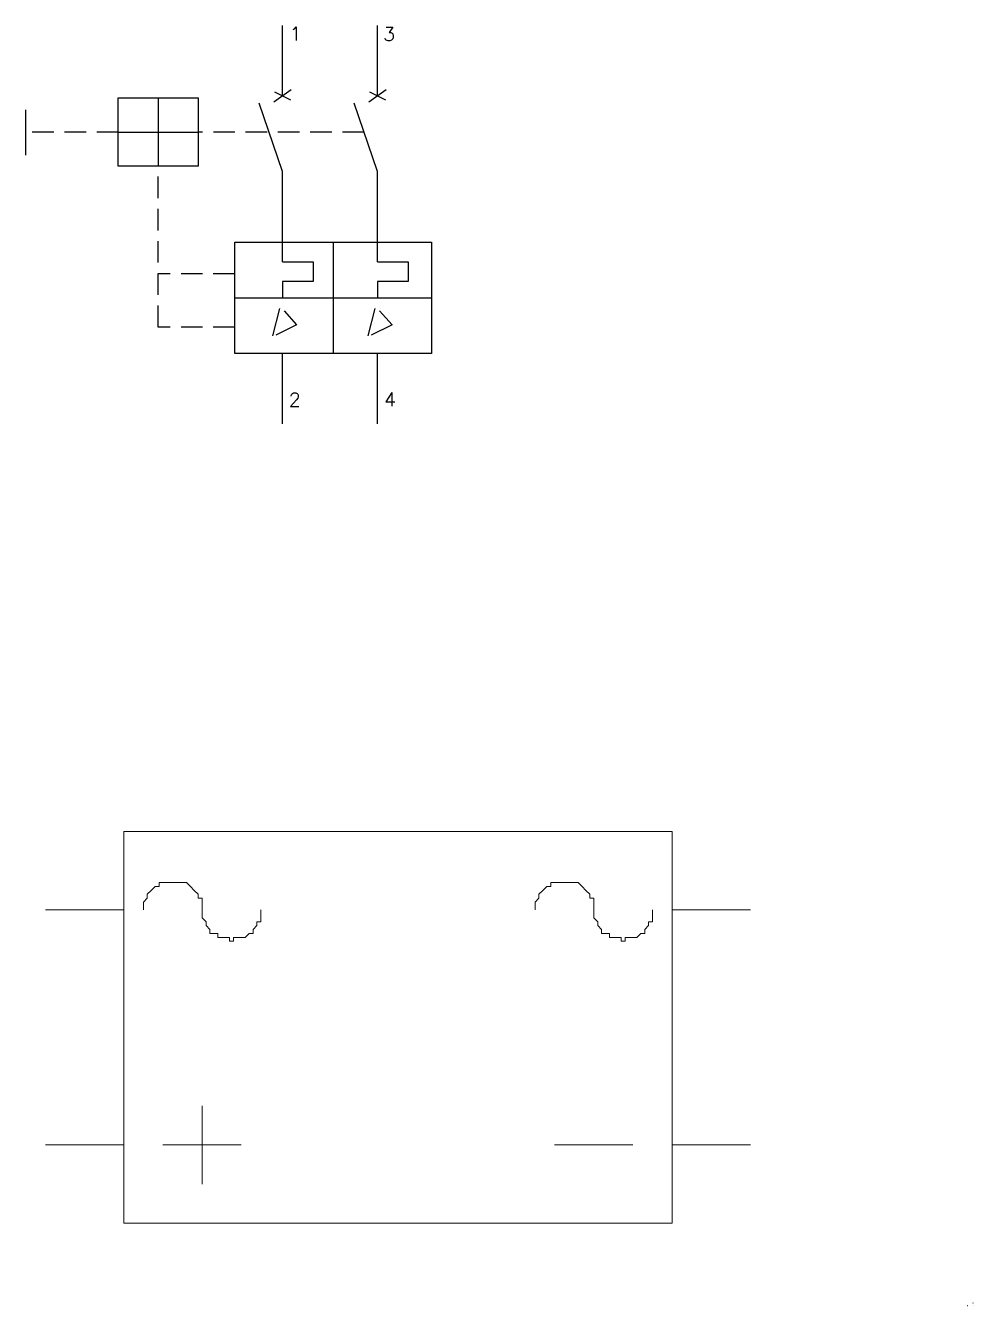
# Model space of a CAD drawing. Header units: inches. Extents: x -17170 to 24115, y 0 to 8566.
# Drawn here: x -5561 to 35, y 0 to 7563 of the extents above; entities that cross this region are included whole.
import ezdxf

# ---------------------------------------------------------------- set-up
doc = ezdxf.new("R2010")
doc.units = ezdxf.units.IN
doc.header["$MEASUREMENT"] = 0
doc.linetypes.add('DASHED', pattern=[19.05, 12.7, -6.35])
doc.layers.add('Cuadro de rotulación', color=7, linetype='Continuous')
doc.styles.add('Roman', font='ROMANS.SHX')
doc.styles.get("Standard").update_dxf_attribs({"font": 'txt.shx'})

# ---------------------------------------------------------------- blocks, each defined once
blk = doc.blocks.new('Interruptor termo')
for p, q in [((15380.2, 7260.6), (15380.2, 7675)), ((15940.4, 7260.6), (15940.4, 7675)), ((15328.6, 7224.2), (15431.8, 7297.1)), ((15332.7, 7284.8), (15427.7, 7236.4)), ((15888.8, 7224.2), (15992.1, 7297.1)), ((15892.9, 7284.8), (15987.9, 7236.4)), ((14646.3, 7247.9), (14646.3, 6844.4)), ((15380.2, 6812.7), (15242.4, 7218)), ((15940.4, 6812.7), (15802.6, 7218)), ((13863.5, 7178.1), (13863.5, 6910.7)), ((14410.6, 7046.2), (14882, 7046.2)), ((15380.2, 6280.3), (15380.2, 6812.7)), ((15940.4, 6280.3), (15940.4, 6812.7)), ((15098.5, 6397.2), (16260.5, 6397.2)), ((15098.5, 5738.7), (15098.5, 6397.2)), ((15679.5, 6397.2), (15679.5, 5738.7)), ((16260.5, 6397.2), (16260.5, 5738.7)), ((15380.2, 6280.3), (15560.8, 6280.3)), ((15560.8, 6280.3), (15560.8, 6164)), ((15940.4, 6280.3), (16121, 6280.3)), ((16121, 6280.3), (16121, 6164)), ((15560.8, 6164), (15380.2, 6164)), ((15380.2, 6164), (15380.2, 6067.9)), ((16121, 6164), (15940.4, 6164)), ((15940.4, 6164), (15940.4, 6067.9)), ((15098.5, 6067.9), (16260.5, 6067.9)), ((15322.7, 5844.1), (15363.7, 6005.6)), ((15390, 5990.2), (15462.9, 5907.6)), ((15886.3, 5844.1), (15927.3, 6005.6)), ((15953.6, 5990.2), (16026.5, 5907.6)), ((15462.9, 5907.6), (15339.7, 5847.1)), ((16026.5, 5907.6), (15903.3, 5847.1)), ((16260.5, 5738.7), (15098.5, 5738.7)), ((15380.2, 5324.3), (15380.2, 5738.7)), ((15940.4, 5324.3), (15940.4, 5738.7))]:
    blk.add_line(p, q)
at = {"linetype": 'DASHED', "ltscale": 10}
for p, q in [((14410.6, 7046.2), (13863.5, 7046.2)), ((15861, 7046.2), (14882, 7046.2)), ((14646.3, 5894.6), (14646.3, 6844.4)), ((15098.5, 6210.1), (14646.3, 6210.1)), ((15098.5, 5894.6), (14646.3, 5894.6))]:
    blk.add_line(p, q, dxfattribs=at)
blk.add_lwpolyline([(14410.6, 7247.9), (14882, 7247.9), (14882, 6844.4), (14410.6, 6844.4)], close=True)
at = {"char_height": 80.8, "attachment_point": 1}
for s, insert in [('1', (15422.2, 7668.2)), ('3', (15975.2, 7665.4)), ('2', (15417.7, 5506.7)), ('4', (15980.4, 5508))]:
    blk.add_mtext_dynamic_manual_height_columns(s, width=143.148, gutter_width=20.2, heights=[0], dxfattribs=dict(at, insert=insert))
blk = doc.blocks.new('20201215-03432-7')
at = {"color": 7, "linetype": 'Continuous', "lineweight": 9}
for p, q in [((0, -20), (20, -20)), ((160, -20), (180, -20)), ((40, -70), (40, -90)), ((0, -80), (20, -80)), ((30, -80), (50, -80)), ((130, -80), (150, -80)), ((160, -80), (180, -80))]:
    blk.add_line(p, q, dxfattribs=at)
for points in [[(20, 0), (160, 0), (160, -100), (20, -100), (20, 0)], [(25, -20), (25, -20), (25, -19), (25, -19), (25, -18), (25, -18), (26, -17), (26, -17), (26, -16), (26, -16), (26, -16), (27, -15), (27, -15), (27, -15), (28, -14), (28, -14), (29, -14), (29, -13), (29, -13), (30, -13), (30, -13), (31, -13), (31, -13), (32, -13), (32, -13), (33, -13), (33, -13), (33, -13), (34, -13), (34, -13), (35, -13), (35, -13), (36, -13), (36, -13), (37, -14), (37, -14), (37, -14), (38, -15), (38, -15), (38, -15), (39, -16), (39, -16), (39, -16), (39, -17), (40, -17), (40, -18), (40, -18), (40, -19), (40, -19), (40, -20), (40, -20)], [(125, -20), (125, -20), (125, -19), (125, -19), (125, -18), (125, -18), (126, -17), (126, -17), (126, -16), (126, -16), (126, -16), (127, -15), (127, -15), (127, -15), (128, -14), (128, -14), (129, -14), (129, -13), (129, -13), (130, -13), (130, -13), (131, -13), (131, -13), (132, -13), (132, -13), (133, -13), (133, -13), (133, -13), (134, -13), (134, -13), (135, -13), (135, -13), (136, -13), (136, -13), (137, -14), (137, -14), (137, -14), (138, -15), (138, -15), (138, -15), (139, -16), (139, -16), (139, -16), (139, -17), (140, -17), (140, -18), (140, -18), (140, -19), (140, -19), (140, -20), (140, -20)], [(55, -20), (55, -21), (55, -21), (55, -21), (55, -22), (55, -22), (55, -23), (54, -23), (54, -24), (54, -24), (54, -24), (53, -25), (53, -25), (53, -26), (52, -26), (52, -26), (52, -26), (51, -27), (51, -27), (50, -27), (50, -27), (49, -27), (49, -27), (48, -27), (48, -28), (48, -28), (47, -28), (47, -27), (46, -27), (46, -27), (45, -27), (45, -27), (44, -27), (44, -27), (44, -26), (43, -26), (43, -26), (42, -26), (42, -25), (42, -25), (41, -24), (41, -24), (41, -24), (41, -23), (41, -23), (40, -22), (40, -22), (40, -21), (40, -21), (40, -21), (40, -20)], [(155, -20), (155, -21), (155, -21), (155, -21), (155, -22), (155, -22), (155, -23), (154, -23), (154, -24), (154, -24), (154, -24), (153, -25), (153, -25), (153, -26), (152, -26), (152, -26), (152, -26), (151, -27), (151, -27), (150, -27), (150, -27), (149, -27), (149, -27), (148, -27), (148, -28), (148, -28), (147, -28), (147, -27), (146, -27), (146, -27), (145, -27), (145, -27), (144, -27), (144, -27), (144, -26), (143, -26), (143, -26), (142, -26), (142, -25), (142, -25), (141, -24), (141, -24), (141, -24), (141, -23), (141, -23), (140, -22), (140, -22), (140, -21), (140, -21), (140, -21), (140, -20)]]:
    blk.add_lwpolyline(points, dxfattribs=at)
blk = doc.blocks.new('fuente')
at = {"xscale": 13.10500566752575, "yscale": 13.10500566752575, "zscale": 13.10500566752575}
blk.add_blockref('20201215-03432-7', (17637.9, 3423.8), dxfattribs=at)

msp = doc.modelspace()

# ---------------------------------------------------------------- linework, layer by layer
at = {"layer": 'Cuadro de rotulación'}
for p, q in [((32.4, 21.4), (34, 21.4)), ((32.4, 21), (34, 21)), ((32.4, 20.8), (34, 20.8)), ((32.4, 20.5), (34, 20.5)), ((32.4, 20.2), (34, 20.2)), ((32.4, 20), (34, 20)), ((32.4, 19.8), (34, 19.8)), ((32.4, 19.5), (34, 19.5)), ((32.4, 4.1), (34, 4.1)), ((32.4, 3.7), (34, 3.7)), ((32.4, 3.3), (34, 3.3)), ((32.4, 2.9), (34, 2.9)), ((32.4, 2.6), (34, 2.6)), ((33.6, 19.5), (33.6, 21.4))]:
    msp.add_line(p, q, dxfattribs=at)
at = {"layer": 'Cuadro de rotulación', "const_width": 0.02}
for points in [[(0, 21), (0, 23), (2, 23)], [(0, 2), (0, 0), (2, 0)], [(32.5, 23), (34.5, 23), (34.5, 21)], [(32.5, 0), (34.5, 0), (34.5, 2)]]:
    msp.add_lwpolyline(points, dxfattribs=at)
for points in [[(1.5, 1.2), (32.2, 1.2), (32.2, 21.8), (1.5, 21.8)], [(32.4, 1.2), (34, 1.2), (34, 21.8), (32.4, 21.8)]]:
    msp.add_lwpolyline(points, close=True, dxfattribs=at)

# ---------------------------------------------------------------- block references
msp.add_blockref('Interruptor termo', (-19424.2, -112.4))
at = {"xscale": 1.764378821526561, "yscale": 1.764378821526561, "zscale": 1.764378821526561}
msp.add_blockref('fuente', (-36563.3, -3237.7), dxfattribs=at)

# ---------------------------------------------------------------- texts
at = {"color": 0, "style": 'Roman', "flags": 8}
for tag, p in [('FNAME', (-0.1, 6)), ('REVDATE', (-0.1, 3)), ('USER', (-0.1, 0))]:
    msp.add_attdef(tag, p, '', height=0.15, rotation=90, dxfattribs=at)

doc.saveas('drawing.dxf')
